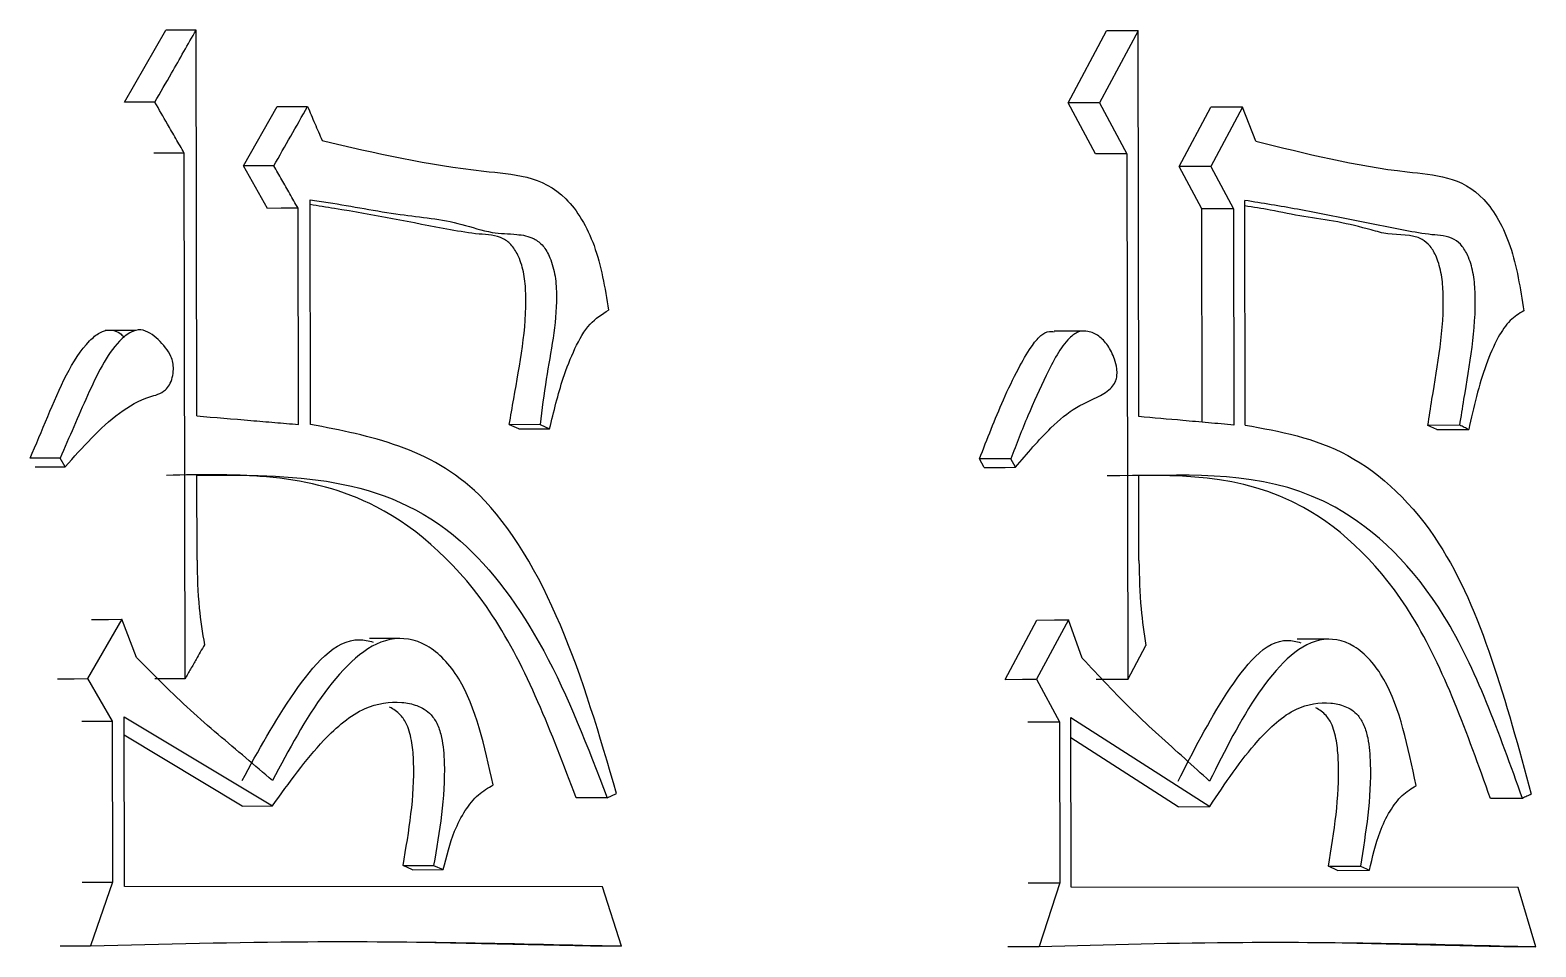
# Model space of a CAD drawing. Header units: millimetres. Extents: x 2104 to 4053, y 855 to 2233.
# Drawn here: x 3004.156 to 3008, y 1052.09 to 1054.43 of the extents above; entities that cross this region are included whole.
import ezdxf

# ---------------------------------------------------------------- set-up
doc = ezdxf.new("R2010")
doc.units = ezdxf.units.MM

msp = doc.modelspace()

# ---------------------------------------------------------------- linework, layer by layer
at = {"color": 7, "linetype": 'Continuous', "lineweight": 25}
for p, q in [((3004.3978, 1054.2456), (3004.5028, 1054.4294)), ((3004.5819, 1053.4453), (3004.5802, 1054.4296)), ((3006.806, 1054.244), (3006.9043, 1054.4278)), ((3006.9849, 1054.4281), (3006.8864, 1054.2442)), ((3006.9865, 1053.4437), (3006.9849, 1054.4281)), ((3004.475, 1054.2458), (3004.3978, 1054.2456)), ((3004.701, 1054.0831), (3004.7869, 1054.2345)), ((3004.7869, 1054.2345), (3004.8647, 1054.2348)), ((3006.8864, 1054.2442), (3006.806, 1054.244)), ((3006.8759, 1054.1141), (3006.806, 1054.244)), ((3006.8864, 1054.2442), (3006.9564, 1054.1144)), ((3007.0899, 1054.0815), (3007.1703, 1054.2329)), ((3007.2511, 1054.2331), (3007.1707, 1054.0818)), ((3007.2858, 1054.1466), (3007.2511, 1054.2331)), ((3004.552, 1052.7746), (3004.5498, 1054.116)), ((3006.9564, 1054.1144), (3006.9586, 1052.773)), ((3004.7787, 1054.0834), (3004.701, 1054.0831)), ((3004.7627, 1053.9749), (3004.701, 1054.0831)), ((3007.1707, 1054.0818), (3007.0899, 1054.0815)), ((3007.1477, 1053.9733), (3007.0899, 1054.0815)), ((3007.1707, 1054.0818), (3007.2285, 1053.9735)), ((3004.8414, 1053.4235), (3004.8405, 1053.9752)), ((3004.8722, 1053.4235), (3004.8712, 1053.9968)), ((3007.1486, 1053.4291), (3007.1477, 1053.9733)), ((3007.2285, 1053.9735), (3007.2295, 1053.4219)), ((3007.2583, 1053.4218), (3007.2573, 1053.9951)), ((3004.4259, 1053.6631), (3004.3483, 1053.6629)), ((3006.8516, 1053.6617), (3006.7708, 1053.6614)), ((3005.4583, 1053.4232), (3005.3798, 1053.4229)), ((3005.4041, 1053.4121), (3005.3799, 1053.4229)), ((3005.4584, 1053.4231), (3005.4827, 1053.4123)), ((3007.8062, 1053.4214), (3007.7246, 1053.4212)), ((3007.7473, 1053.4103), (3007.7247, 1053.4211)), ((3004.2334, 1053.3373), (3004.1565, 1053.3371)), ((3004.246, 1053.3157), (3004.2334, 1053.3373)), ((3006.6601, 1053.3358), (3006.58, 1053.3356)), ((3006.5917, 1053.3139), (3006.58, 1053.3355)), ((3006.6719, 1053.3141), (3006.6601, 1053.3358)), ((3004.5825, 1053.0775), (3004.5822, 1053.2938)), ((3006.9872, 1053.0759), (3006.9868, 1053.2922)), ((3004.3902, 1052.9262), (3004.3031, 1052.7748)), ((3004.4277, 1052.8288), (3004.3902, 1052.9262)), ((3006.6453, 1052.773), (3006.7267, 1052.9244)), ((3006.807, 1052.9246), (3006.7255, 1052.7732)), ((3006.8422, 1052.8272), (3006.807, 1052.9246)), ((3005.1006, 1052.8772), (3005.0226, 1052.8769)), ((3006.9586, 1052.773), (3007.0049, 1052.8595)), ((3007.472, 1052.8755), (3007.3908, 1052.8753)), ((3004.3031, 1052.7748), (3004.3657, 1052.6665)), ((3006.7255, 1052.7732), (3006.7841, 1052.665)), ((3004.3657, 1052.6665), (3004.3664, 1052.2555)), ((3004.3968, 1052.6774), (3004.7753, 1052.45)), ((3004.3975, 1052.2447), (3004.3968, 1052.6774)), ((3006.7841, 1052.665), (3006.7848, 1052.2539)), ((3006.8133, 1052.6758), (3007.1677, 1052.4484)), ((3006.814, 1052.2431), (3006.8133, 1052.6758)), ((3004.6976, 1052.4497), (3004.3969, 1052.6306)), ((3007.0869, 1052.4481), (3006.8133, 1052.6239)), ((3005.6293, 1052.4711), (3005.6534, 1052.4819)), ((3004.6976, 1052.4497), (3004.7753, 1052.45)), ((3007.0869, 1052.4481), (3007.1677, 1052.4484)), ((3005.1085, 1052.2981), (3005.1866, 1052.2983)), ((3005.1328, 1052.2872), (3005.1085, 1052.2981)), ((3005.1328, 1052.2872), (3005.2111, 1052.2875)), ((3005.1866, 1052.2983), (3005.2111, 1052.2875)), ((3007.4712, 1052.2963), (3007.5525, 1052.2966)), ((3007.494, 1052.2855), (3007.4712, 1052.2963)), ((3007.494, 1052.2855), (3007.5753, 1052.2858)), ((3007.5525, 1052.2966), (3007.5753, 1052.2858)), ((3004.2892, 1052.2552), (3004.3664, 1052.2555)), ((3004.3664, 1052.2555), (3004.3105, 1052.0933)), ((3005.6176, 1052.2439), (3004.3975, 1052.2447)), ((3005.6661, 1052.0925), (3005.6176, 1052.2439)), ((3006.7045, 1052.2537), (3006.7848, 1052.2539)), ((3006.7848, 1052.2539), (3006.7325, 1052.0917)), ((3007.9551, 1052.2422), (3006.814, 1052.2431)), ((3008.0004, 1052.0907), (3007.9551, 1052.2422)), ((3005.5873, 1052.0922), (3005.1101, 1052.1021)), ((3007.9185, 1052.0904), (3007.4682, 1052.1005))]:
    msp.add_line(p, q, dxfattribs=at)
at = {"color": 7, "linetype": 'Continuous', "lineweight": 25, "flags": 128}
for points in [[(3004.5802, 1054.4296), (3004.5369, 1054.4295), (3004.5028, 1054.4294)], [(3006.9849, 1054.4281), (3006.9398, 1054.4279), (3006.9043, 1054.4278)], [(3007.2511, 1054.2331), (3007.2058, 1054.233), (3007.1703, 1054.2329)], [(3004.5498, 1054.116), (3004.5064, 1054.1158), (3004.4724, 1054.1157)], [(3006.9564, 1054.1144), (3006.9113, 1054.1142), (3006.8759, 1054.1141)], [(3004.8405, 1053.9752), (3004.797, 1053.975), (3004.7627, 1053.9749)], [(3007.2285, 1053.9735), (3007.1833, 1053.9734), (3007.1477, 1053.9733)], [(3005.4041, 1053.4121), (3005.4365, 1053.4122), (3005.4596, 1053.4122), (3005.4827, 1053.4123)], [(3007.7473, 1053.4103), (3007.781, 1053.4104), (3007.8049, 1053.4105), (3007.8289, 1053.4105)], [(3004.1691, 1053.3154), (3004.196, 1053.3155), (3004.221, 1053.3156), (3004.246, 1053.3157)], [(3006.5918, 1053.3138), (3006.6198, 1053.3139), (3006.6459, 1053.314), (3006.6719, 1053.3141)], [(3004.313, 1052.9259), (3004.3562, 1052.926), (3004.3902, 1052.9262)], [(3006.7267, 1052.9244), (3006.7717, 1052.9245), (3006.807, 1052.9246)], [(3004.2261, 1052.7745), (3004.2692, 1052.7746), (3004.3031, 1052.7748)], [(3004.552, 1052.7746), (3004.5087, 1052.7745), (3004.4747, 1052.7744)], [(3006.6453, 1052.773), (3006.6902, 1052.7731), (3006.7255, 1052.7732)], [(3006.9586, 1052.773), (3006.9136, 1052.7729), (3006.8781, 1052.7728)], [(3004.2886, 1052.6663), (3004.3317, 1052.6664), (3004.3657, 1052.6665)], [(3006.7038, 1052.6648), (3006.7488, 1052.6649), (3006.7841, 1052.665)], [(3005.6293, 1052.4711), (3005.5973, 1052.471), (3005.5739, 1052.4709), (3005.5505, 1052.4709)], [(3007.966, 1052.4693), (3007.9327, 1052.4692), (3007.9084, 1052.4691), (3007.8842, 1052.4691)], [(3004.2335, 1052.093), (3004.2766, 1052.0932), (3004.3105, 1052.0933)], [(3005.6661, 1052.0925), (3005.622, 1052.0923), (3005.5873, 1052.0922)], [(3006.6523, 1052.0915), (3006.6972, 1052.0916), (3006.7325, 1052.0917)], [(3008.0004, 1052.0907), (3007.9545, 1052.0905), (3007.9185, 1052.0904)]]:
    msp.add_lwpolyline(points, dxfattribs=at)
at = {"color": 7, "linetype": 'Continuous', "lineweight": 25}
for points, knots in [([(3004.475, 1054.2458), (3004.4892, 1054.2705), (3004.5138, 1054.3135), (3004.5489, 1054.3748), (3004.5698, 1054.4114), (3004.5802, 1054.4296)], [0, 0, 0, 0, 0.403162, 0.701581, 1, 1, 1, 1]), ([(3004.5498, 1054.116), (3004.5427, 1054.1283), (3004.5284, 1054.153), (3004.5035, 1054.1963), (3004.4857, 1054.2273), (3004.475, 1054.2458)], [0, 0, 0, 0, 0.285576, 0.571153, 1, 1, 1, 1]), ([(3004.7787, 1054.0834), (3004.793, 1054.1086), (3004.8217, 1054.1591), (3004.8504, 1054.2095), (3004.8647, 1054.2348)], [0, 0, 0, 0, 0.4999997, 1, 1, 1, 1]), ([(3004.8647, 1054.2348), (3004.8709, 1054.2204), (3004.8832, 1054.1915), (3004.8956, 1054.1626), (3004.9017, 1054.1482)], [0, 0, 0, 0, 0.5, 1, 1, 1, 1]), ([(3004.9017, 1054.1482), (3005.0372, 1054.1164), (3005.2428, 1054.0682), (3005.5004, 1054.0576), (3005.6053, 1053.8833), (3005.6238, 1053.7721), (3005.6332, 1053.7151)], [0, 0, 0, 0, 0.492344, 0.747305, 0.87043, 1, 1, 1, 1]), ([(3007.2858, 1054.1466), (3007.4125, 1054.1147), (3007.6048, 1054.0664), (3007.8454, 1054.0558), (3007.9434, 1053.8815), (3007.9607, 1053.7703), (3007.9695, 1053.7133)], [0, 0, 0, 0, 0.492341, 0.747362, 0.87046, 1, 1, 1, 1]), ([(3004.8405, 1053.9752), (3004.8334, 1053.9875), (3004.8196, 1054.0118), (3004.799, 1054.0478), (3004.7855, 1054.0715), (3004.7787, 1054.0834)], [0, 0, 0, 0, 0.342691, 0.671345, 1, 1, 1, 1]), ([(3004.8712, 1053.9968), (3004.8866, 1053.9945), (3004.9636, 1053.9833), (3005.0924, 1053.9572), (3005.2328, 1053.9458), (3005.3307, 1053.9104), (3005.3927, 1053.9102), (3005.4373, 1053.9031), (3005.4669, 1053.8809), (3005.4859, 1053.8472), (3005.4981, 1053.8021), (3005.5044, 1053.6951), (3005.4765, 1053.5708), (3005.4631, 1053.462), (3005.4583, 1053.4232)], [0, 0, 0, 0, 0.051169, 0.255803, 0.43142, 0.519239, 0.589373, 0.63947, 0.668027, 0.69672, 0.732236, 0.768408, 0.917453, 1, 1, 1, 1]), ([(3005.3798, 1053.423), (3005.3835, 1053.445), (3005.4018, 1053.5547), (3005.4282, 1053.683), (3005.4185, 1053.8076), (3005.4059, 1053.8502), (3005.3872, 1053.8817), (3005.353, 1053.9069), (3005.2987, 1053.9079), (3005.156, 1053.9332), (3005.0122, 1053.9625), (3004.892, 1053.9811), (3004.8713, 1053.9843)], [0, 0, 0, 0, 0.052299, 0.259938, 0.297681, 0.335557, 0.365318, 0.395108, 0.470978, 0.561601, 0.924156, 1, 1, 1, 1]), ([(3007.8062, 1053.4214), (3007.8096, 1053.4435), (3007.8268, 1053.553), (3007.8513, 1053.6812), (3007.8424, 1053.8058), (3007.8307, 1053.8484), (3007.8132, 1053.88), (3007.7814, 1053.9052), (3007.7309, 1053.9064), (3007.5984, 1053.931), (3007.4395, 1053.9657), (3007.3022, 1053.9879), (3007.2573, 1053.9951)], [0, 0, 0, 0, 0.04768, 0.236985, 0.271467, 0.306071, 0.333276, 0.36051, 0.429461, 0.511559, 0.840013, 1, 1, 1, 1]), ([(3007.7246, 1053.4212), (3007.728, 1053.4433), (3007.7451, 1053.5531), (3007.7699, 1053.6816), (3007.7606, 1053.8062), (3007.7488, 1053.8487), (3007.7313, 1053.8801), (3007.69, 1053.9122), (3007.6372, 1053.9032), (3007.5658, 1053.9242), (3007.4946, 1053.9418), (3007.4083, 1053.9526), (3007.3295, 1053.9699), (3007.279, 1053.9779), (3007.2573, 1053.9813)], [0, 0, 0, 0, 0.052922, 0.263035, 0.301131, 0.339363, 0.369418, 0.399499, 0.515952, 0.572999, 0.686955, 0.800809, 0.914663, 1, 1, 1, 1]), ([(3005.4827, 1053.4123), (3005.4932, 1053.4562), (3005.5106, 1053.5282), (3005.5457, 1053.6179), (3005.583, 1053.6844), (3005.6167, 1053.705), (3005.6332, 1053.7151)], [0, 0, 0, 0, 0.349071, 0.571765, 0.789358, 1, 1, 1, 1]), ([(3007.9695, 1053.7133), (3007.9575, 1053.7062), (3007.9331, 1053.6919), (3007.9003, 1053.6424), (3007.8719, 1053.5762), (3007.8478, 1053.4956), (3007.8352, 1053.439), (3007.8289, 1053.4105)], [0, 0, 0, 0, 0.162413, 0.328967, 0.549593, 0.773853, 1, 1, 1, 1]), ([(3004.1565, 1053.3371), (3004.1714, 1053.3723), (3004.2162, 1053.4784), (3004.2684, 1053.6037), (3004.334, 1053.66), (3004.3625, 1053.6673), (3004.3844, 1053.6588), (3004.3942, 1053.6482), (3004.3968, 1053.6454)], [0, 0, 0, 0, 0.239702, 0.721653, 0.808127, 0.895049, 0.971776, 1, 1, 1, 1]), ([(3004.246, 1053.3157), (3004.2681, 1053.3403), (3004.3346, 1053.4144), (3004.42, 1053.4875), (3004.4944, 1053.5018), (3004.5128, 1053.5241), (3004.52, 1053.5426), (3004.5229, 1053.5626), (3004.5215, 1053.5816), (3004.515, 1053.6013), (3004.4959, 1053.6292), (3004.47, 1053.6544), (3004.4388, 1053.6673), (3004.4112, 1053.66), (3004.3582, 1053.6159), (3004.3013, 1053.4961), (3004.2562, 1053.3908), (3004.2334, 1053.3373)], [0, 0, 0, 0, 0.109652, 0.330684, 0.386401, 0.404635, 0.422869, 0.441529, 0.456387, 0.471248, 0.497614, 0.560435, 0.593187, 0.625963, 0.670925, 0.833231, 1, 1, 1, 1]), ([(3006.58, 1053.3355), (3006.5997, 1053.3864), (3006.6305, 1053.466), (3006.6755, 1053.5605), (3006.7074, 1053.616), (3006.7336, 1053.6503), (3006.7549, 1053.6623), (3006.7666, 1053.6607), (3006.7707, 1053.6601)], [0, 0, 0, 0, 0.38539, 0.603224, 0.768701, 0.875324, 0.956115, 1, 1, 1, 1]), ([(3006.6719, 1053.3141), (3006.7015, 1053.349), (3006.751, 1053.4073), (3006.8269, 1053.4723), (3006.8808, 1053.4907), (3006.9128, 1053.5128), (3006.9235, 1053.5253), (3006.9293, 1053.5376), (3006.9316, 1053.5511), (3006.9305, 1053.5695), (3006.9234, 1053.5961), (3006.9083, 1053.6267), (3006.8844, 1053.6511), (3006.8584, 1053.6626), (3006.8321, 1053.6622), (3006.7917, 1053.6311), (3006.7508, 1053.5507), (3006.7024, 1053.4461), (3006.6742, 1053.3726), (3006.6601, 1053.3358)], [0, 0, 0, 0, 0.15641, 0.260865, 0.365458, 0.392664, 0.410239, 0.421339, 0.432549, 0.445637, 0.467958, 0.506677, 0.54584, 0.586946, 0.621915, 0.6571, 0.775358, 0.887356, 1, 1, 1, 1]), ([(3004.5819, 1053.4453), (3004.628, 1053.4414), (3004.6945, 1053.4359), (3004.7809, 1053.4286), (3004.8212, 1053.4252), (3004.8414, 1053.4235)], [0, 0, 0, 0, 0.5322533, 0.7661263, 1, 1, 1, 1]), ([(3005.6534, 1052.4819), (3005.6106, 1052.6287), (3005.5265, 1052.9174), (3005.2797, 1053.3453), (3005.0252, 1053.3941), (3004.8722, 1053.4235)], [0, 0, 0, 0, 0.291804, 0.574112, 1, 1, 1, 1]), ([(3007.2295, 1053.4219), (3007.2078, 1053.4238), (3007.1644, 1053.4277), (3007.0835, 1053.435), (3007.0241, 1053.4403), (3006.9865, 1053.4437)], [0, 0, 0, 0, 0.268788, 0.537575, 1, 1, 1, 1]), ([(3007.2583, 1053.4218), (3007.3468, 1053.4059), (3007.525, 1053.374), (3007.8222, 1053.0939), (3007.9247, 1052.7156), (3007.9884, 1052.4801)], [0, 0, 0, 0, 0.271558, 0.546439, 1, 1, 1, 1]), ([(3007.8289, 1053.4105), (3007.8251, 1053.4123), (3007.8176, 1053.416), (3007.81, 1053.4196), (3007.8062, 1053.4214)], [0, 0, 0, 0, 0.499988, 1, 1, 1, 1]), ([(3005.5505, 1052.4709), (3005.4873, 1052.6371), (3005.3635, 1052.962), (3004.9879, 1053.3038), (3004.6873, 1053.2975), (3004.5047, 1053.2936)], [0, 0, 0, 0, 0.291237, 0.569425, 1, 1, 1, 1]), ([(3004.5822, 1053.2938), (3004.8208, 1053.2955), (3005.1567, 1053.2979), (3005.482, 1052.8558), (3005.5797, 1052.6006), (3005.6293, 1052.4711)], [0, 0, 0, 0, 0.546872, 0.769893, 1, 1, 1, 1]), ([(3007.8842, 1052.4691), (3007.825, 1052.6353), (3007.7095, 1052.9602), (3007.3585, 1053.3021), (3007.0772, 1053.2958), (3006.9063, 1053.292)], [0, 0, 0, 0, 0.291237, 0.569425, 1, 1, 1, 1]), ([(3007.966, 1052.4693), (3007.9068, 1052.6355), (3007.791, 1052.9606), (3007.4396, 1053.3024), (3007.1579, 1053.2961), (3006.9868, 1053.2922)], [0, 0, 0, 0, 0.291092, 0.569283, 1, 1, 1, 1]), ([(3004.5825, 1053.0775), (3004.5833, 1053.0364), (3004.5848, 1052.9632), (3004.5964, 1052.8923), (3004.6015, 1052.8611)], [0, 0, 0, 0, 0.561072, 1, 1, 1, 1]), ([(3006.9872, 1053.0759), (3006.9879, 1053.0348), (3006.9893, 1052.9616), (3007.0002, 1052.8907), (3007.0049, 1052.8595)], [0, 0, 0, 0, 0.561072, 1, 1, 1, 1]), ([(3004.6015, 1052.8611), (3004.5944, 1052.8488), (3004.5827, 1052.8282), (3004.5662, 1052.7994), (3004.5567, 1052.7829), (3004.552, 1052.7746)], [0, 0, 0, 0, 0.42836, 0.714179, 1, 1, 1, 1]), ([(3004.6975, 1052.5146), (3004.7391, 1052.5907), (3004.8206, 1052.7398), (3004.9467, 1052.8885), (3005.0206, 1052.8711), (3005.0326, 1052.8682)], [0, 0, 0, 0, 0.465964, 0.912951, 1, 1, 1, 1]), ([(3005.3386, 1052.5037), (3005.3166, 1052.603), (3005.2835, 1052.7528), (3005.1724, 1052.8706), (3005.0419, 1052.8907), (3004.8986, 1052.7464), (3004.8169, 1052.5931), (3004.7752, 1052.5149)], [0, 0, 0, 0, 0.250217, 0.37779, 0.502112, 0.745933, 1, 1, 1, 1]), ([(3007.0868, 1052.513), (3007.1257, 1052.5891), (3007.2019, 1052.7382), (3007.3199, 1052.8868), (3007.389, 1052.8694), (3007.4002, 1052.8665)], [0, 0, 0, 0, 0.4659532, 0.9129299, 1, 1, 1, 1]), ([(3007.6944, 1052.502), (3007.6739, 1052.6012), (3007.643, 1052.751), (3007.5391, 1052.8689), (3007.4171, 1052.889), (3007.2831, 1052.7447), (3007.2066, 1052.5915), (3007.1676, 1052.5133)], [0, 0, 0, 0, 0.25015, 0.377758, 0.502112, 0.745934, 1, 1, 1, 1]), ([(3004.7752, 1052.5149), (3004.7526, 1052.5342), (3004.6828, 1052.5937), (3004.5645, 1052.6914), (3004.4733, 1052.783), (3004.4277, 1052.8288)], [0, 0, 0, 0, 0.192941, 0.596107, 1, 1, 1, 1]), ([(3007.1676, 1052.5133), (3007.1464, 1052.5325), (3007.0811, 1052.5921), (3006.9703, 1052.6898), (3006.8849, 1052.7814), (3006.8422, 1052.8272)], [0, 0, 0, 0, 0.192941, 0.596107, 1, 1, 1, 1]), ([(3004.7753, 1052.45), (3004.8174, 1052.5091), (3004.8888, 1052.6094), (3005.0025, 1052.7057), (3005.0873, 1052.719), (3005.1442, 1052.7081), (3005.1766, 1052.6902), (3005.1975, 1052.6586), (3005.2101, 1052.6161), (3005.2201, 1052.4928), (3005.2015, 1052.3847), (3005.1866, 1052.2983)], [0, 0, 0, 0, 0.236472, 0.400892, 0.534168, 0.588802, 0.643894, 0.675813, 0.707612, 0.766357, 1, 1, 1, 1]), ([(3005.1085, 1052.2981), (3005.1235, 1052.3856), (3005.1413, 1052.4894), (3005.1323, 1052.6118), (3005.1214, 1052.6549), (3005.1007, 1052.687), (3005.0839, 1052.6966), (3005.0741, 1052.7022)], [0, 0, 0, 0, 0.591591, 0.701706, 0.812748, 0.891625, 1, 1, 1, 1]), ([(3007.1677, 1052.4484), (3007.2072, 1052.5076), (3007.274, 1052.6081), (3007.3806, 1052.7042), (3007.4598, 1052.7173), (3007.5129, 1052.7064), (3007.5431, 1052.6884), (3007.5625, 1052.6569), (3007.5743, 1052.6145), (3007.5837, 1052.4911), (3007.5663, 1052.383), (3007.5525, 1052.2966)], [0, 0, 0, 0, 0.237032, 0.40138, 0.534635, 0.589033, 0.643886, 0.675792, 0.707579, 0.7663, 1, 1, 1, 1]), ([(3007.4712, 1052.2963), (3007.4853, 1052.3841), (3007.502, 1052.4881), (3007.4933, 1052.6106), (3007.4831, 1052.6536), (3007.4636, 1052.6856), (3007.4478, 1052.6952), (3007.4386, 1052.7007)], [0, 0, 0, 0, 0.591957, 0.701657, 0.812291, 0.891111, 1, 1, 1, 1]), ([(3005.2111, 1052.2875), (3005.2195, 1052.3213), (3005.2334, 1052.3764), (3005.2661, 1052.4396), (3005.2997, 1052.4811), (3005.3257, 1052.4962), (3005.3386, 1052.5037)], [0, 0, 0, 0, 0.34974, 0.571287, 0.787704, 1, 1, 1, 1]), ([(3007.5753, 1052.2858), (3007.5832, 1052.3195), (3007.5961, 1052.3747), (3007.6267, 1052.4379), (3007.6581, 1052.4794), (3007.6824, 1052.4945), (3007.6944, 1052.502)], [0, 0, 0, 0, 0.34974, 0.571287, 0.787704, 1, 1, 1, 1]), ([(3007.9884, 1052.4801), (3007.9847, 1052.4783), (3007.9772, 1052.4747), (3007.9697, 1052.4711), (3007.966, 1052.4693)], [0, 0, 0, 0, 0.499936, 1, 1, 1, 1]), ([(3004.3105, 1052.0933), (3004.4961, 1052.0979), (3004.8178, 1052.106), (3005.2689, 1052.1021), (3005.5337, 1052.0957), (3005.6661, 1052.0925)], [0, 0, 0, 0, 0.405352, 0.702648, 1, 1, 1, 1]), ([(3006.7325, 1052.0917), (3006.9063, 1052.0963), (3007.2076, 1052.1043), (3007.6294, 1052.1004), (3007.8767, 1052.0939), (3008.0004, 1052.0907)], [0, 0, 0, 0, 0.405352, 0.702648, 1, 1, 1, 1])]:
    msp.add_open_spline(points, degree=3, knots=knots, dxfattribs=at)

doc.saveas('drawing.dxf')
